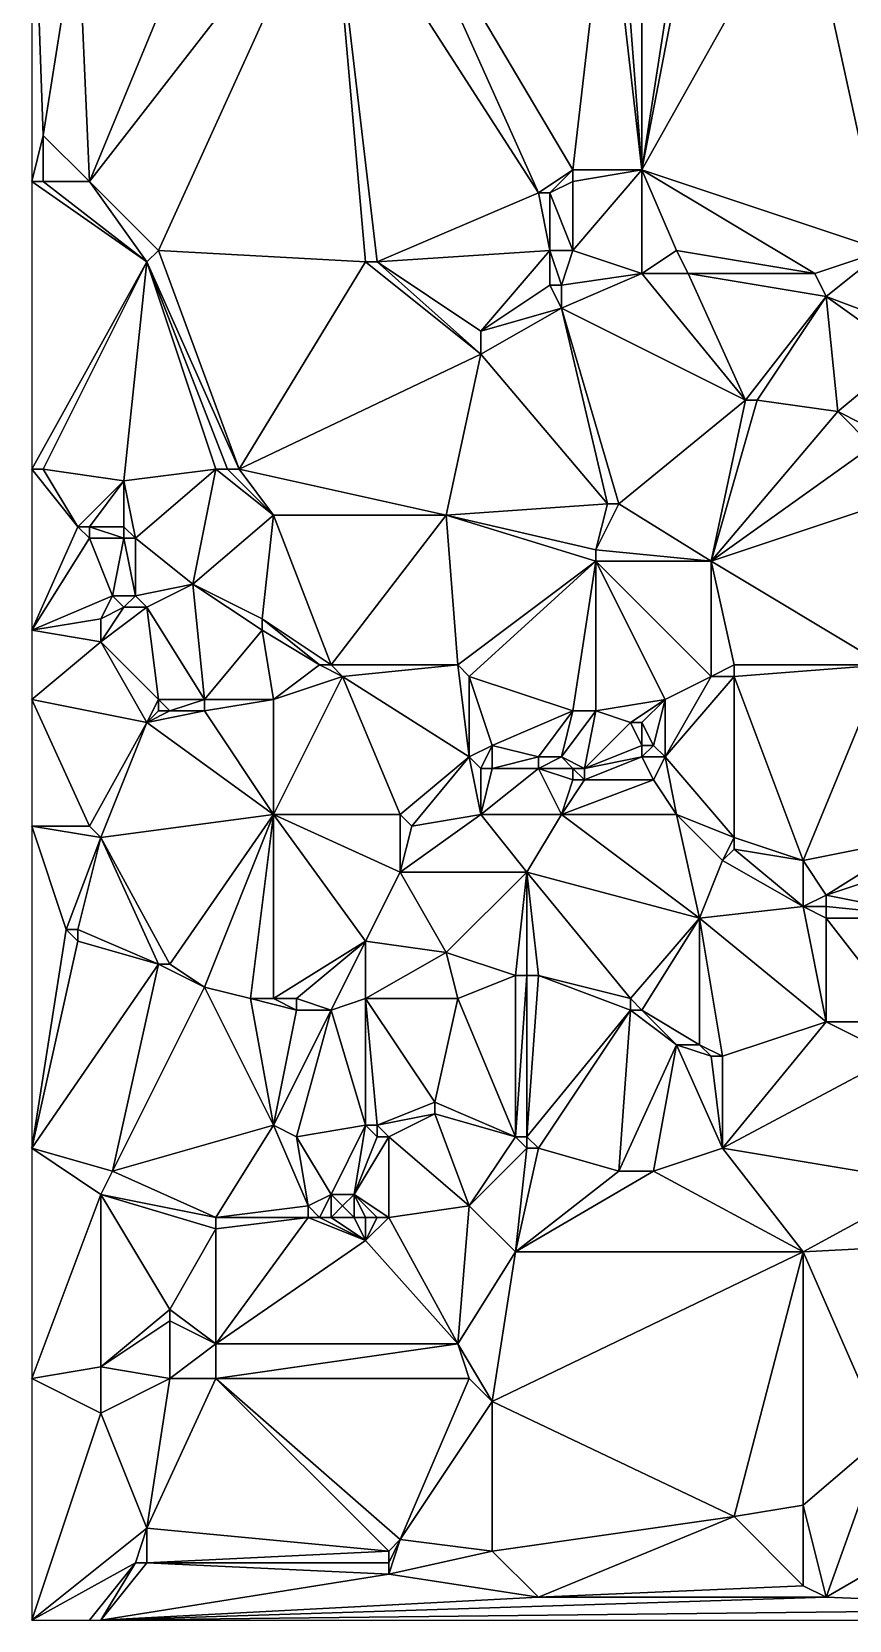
# Model space of a CAD drawing. Extents: x 2679276 to 2679656, y 1246784 to 1247152.
# Drawn here: x 2679276.2 to 2679311.8, y 1246784.2 to 1246853.2 of the extents above; entities that cross this region are included whole.
import ezdxf

# ---------------------------------------------------------------- set-up
doc = ezdxf.new("R2010")
doc.units = 0

msp = doc.modelspace()

# ---------------------------------------------------------------- linework, layer by layer
for points in [[(2679309.75, 1246859.75, 483.401), (2679313.25, 1246843.75, 483.006), (2679319.75, 1246864.75, 482.343)], [(2679276.75, 1246848.75, 485.242), (2679278.25, 1246858.25, 485.14), (2679276.25, 1246862.75, 485.416)], [(2679276.25, 1246862.75, 485.416), (2679276.25, 1246846.75, 485.284), (2679276.75, 1246848.75, 485.242)], [(2679284.75, 1246861.25, 484.668), (2679278.25, 1246858.25, 485.14), (2679278.75, 1246846.75, 485.095)], [(2679289.25, 1246860.25, 484.496), (2679284.75, 1246861.25, 484.668), (2679278.75, 1246846.75, 485.095)], [(2679289.25, 1246860.25, 484.496), (2679298.25, 1246846.25, 483.838), (2679291.75, 1246860.75, 484.333)], [(2679301.25, 1246860.25, 483.846), (2679291.75, 1246860.75, 484.333), (2679299.75, 1246847.25, 483.732)], [(2679299.75, 1246847.25, 483.732), (2679291.75, 1246860.75, 484.333), (2679298.25, 1246846.25, 483.838)], [(2679278.75, 1246846.75, 485.095), (2679281.75, 1246843.75, 484.878), (2679289.25, 1246860.25, 484.496)], [(2679290.75, 1246843.25, 484.279), (2679289.25, 1246860.25, 484.496), (2679281.75, 1246843.75, 484.878)], [(2679291.25, 1246843.25, 484.274), (2679289.25, 1246860.25, 484.496), (2679290.75, 1246843.25, 484.279)], [(2679298.25, 1246846.25, 483.838), (2679289.25, 1246860.25, 484.496), (2679291.25, 1246843.25, 484.274)], [(2679299.75, 1246847.25, 483.732), (2679302.75, 1246847.25, 483.565), (2679301.25, 1246860.25, 483.846)], [(2679301.25, 1246860.25, 483.846), (2679302.75, 1246847.25, 483.565), (2679301.75, 1246860.25, 483.82)], [(2679302.75, 1246847.25, 483.565), (2679302.75, 1246860.25, 483.77), (2679301.75, 1246860.25, 483.82)], [(2679304.75, 1246860.25, 483.672), (2679302.75, 1246847.25, 483.565), (2679305.25, 1246860.25, 483.647)], [(2679304.75, 1246860.25, 483.672), (2679302.75, 1246860.25, 483.77), (2679302.75, 1246847.25, 483.565)], [(2679302.75, 1246847.25, 483.565), (2679309.75, 1246859.75, 483.401), (2679305.25, 1246860.25, 483.647)], [(2679313.25, 1246843.75, 483.006), (2679309.75, 1246859.75, 483.401), (2679302.75, 1246847.25, 483.565)], [(2679276.75, 1246848.75, 485.242), (2679278.75, 1246846.75, 485.095), (2679278.25, 1246858.25, 485.14)], [(2679276.75, 1246846.75, 485.248), (2679276.75, 1246848.75, 485.242), (2679276.25, 1246846.75, 485.284)], [(2679276.75, 1246848.75, 485.242), (2679276.75, 1246846.75, 485.248), (2679278.75, 1246846.75, 485.095)], [(2679298.25, 1246846.25, 483.838), (2679298.75, 1246846.25, 483.827), (2679299.75, 1246847.25, 483.732)], [(2679299.75, 1246846.75, 483.777), (2679299.75, 1246847.25, 483.732), (2679298.75, 1246846.25, 483.827)], [(2679299.75, 1246847.25, 483.732), (2679299.75, 1246846.75, 483.777), (2679302.75, 1246847.25, 483.565)], [(2679302.75, 1246842.75, 485.584), (2679302.75, 1246847.25, 483.565), (2679299.75, 1246843.75, 484.962)], [(2679299.75, 1246846.75, 483.777), (2679299.75, 1246843.75, 484.962), (2679302.75, 1246847.25, 483.565)], [(2679304.25, 1246843.75, 484.704), (2679310.25, 1246842.75, 483.652), (2679302.75, 1246847.25, 483.565)], [(2679313.25, 1246843.75, 483.006), (2679302.75, 1246847.25, 483.565), (2679310.25, 1246842.75, 483.652)], [(2679302.75, 1246847.25, 483.565), (2679302.75, 1246842.75, 485.584), (2679304.25, 1246843.75, 484.704)], [(2679276.25, 1246834.25, 486.971), (2679281.25, 1246843.25, 484.943), (2679276.25, 1246846.75, 485.284)], [(2679276.75, 1246846.75, 485.248), (2679276.25, 1246846.75, 485.284), (2679281.25, 1246843.25, 484.943)], [(2679278.75, 1246846.75, 485.095), (2679276.75, 1246846.75, 485.248), (2679281.25, 1246843.25, 484.943)], [(2679278.75, 1246846.75, 485.095), (2679281.25, 1246843.25, 484.943), (2679281.75, 1246843.75, 484.878)], [(2679299.75, 1246846.75, 483.777), (2679298.75, 1246846.25, 483.827), (2679299.75, 1246843.75, 484.962)], [(2679298.75, 1246843.75, 484.692), (2679298.25, 1246846.25, 483.838), (2679291.25, 1246843.25, 484.274)], [(2679298.25, 1246846.25, 483.838), (2679298.75, 1246843.75, 484.692), (2679298.75, 1246846.25, 483.827)], [(2679298.75, 1246843.75, 484.692), (2679299.75, 1246843.75, 484.962), (2679298.75, 1246846.25, 483.827)], [(2679276.75, 1246834.25, 486.782), (2679281.25, 1246843.25, 484.943), (2679276.25, 1246834.25, 486.971)], [(2679280.25, 1246833.75, 485.898), (2679281.25, 1246843.25, 484.943), (2679276.75, 1246834.25, 486.782)], [(2679284.25, 1246834.25, 485.446), (2679281.25, 1246843.25, 484.943), (2679280.25, 1246833.75, 485.898)], [(2679281.25, 1246843.25, 484.943), (2679285.25, 1246834.25, 485.399), (2679281.75, 1246843.75, 484.878)], [(2679285.25, 1246834.25, 485.399), (2679281.25, 1246843.25, 484.943), (2679284.75, 1246834.25, 485.417)], [(2679284.75, 1246834.25, 485.417), (2679281.25, 1246843.25, 484.943), (2679284.25, 1246834.25, 485.446)], [(2679290.75, 1246843.25, 484.279), (2679281.75, 1246843.75, 484.878), (2679285.25, 1246834.25, 485.399)], [(2679285.25, 1246834.25, 485.399), (2679295.75, 1246839.25, 485.012), (2679290.75, 1246843.25, 484.279)], [(2679290.75, 1246843.25, 484.279), (2679295.75, 1246839.25, 485.012), (2679291.25, 1246843.25, 484.274)], [(2679291.25, 1246843.25, 484.274), (2679295.75, 1246840.25, 484.827), (2679298.75, 1246843.75, 484.692)], [(2679295.75, 1246840.25, 484.827), (2679291.25, 1246843.25, 484.274), (2679295.75, 1246839.25, 485.012)], [(2679298.75, 1246843.75, 484.692), (2679295.75, 1246840.25, 484.827), (2679298.75, 1246842.25, 485.186)], [(2679299.25, 1246842.25, 485.35), (2679298.75, 1246843.75, 484.692), (2679298.75, 1246842.25, 485.186)], [(2679299.75, 1246843.75, 484.962), (2679298.75, 1246843.75, 484.692), (2679299.25, 1246842.25, 485.35)], [(2679299.75, 1246843.75, 484.962), (2679299.25, 1246842.25, 485.35), (2679302.75, 1246842.75, 485.584)], [(2679304.25, 1246843.75, 484.704), (2679302.75, 1246842.75, 485.584), (2679304.75, 1246842.75, 485.233)], [(2679310.25, 1246842.75, 483.652), (2679304.25, 1246843.75, 484.704), (2679304.75, 1246842.75, 485.233)], [(2679310.75, 1246841.75, 484.043), (2679313.25, 1246843.75, 483.006), (2679310.25, 1246842.75, 483.652)], [(2679313.25, 1246843.75, 483.006), (2679310.75, 1246841.75, 484.043), (2679314.75, 1246840.25, 484.426)], [(2679299.25, 1246842.25, 485.35), (2679299.25, 1246841.25, 485.442), (2679302.75, 1246842.75, 485.584)], [(2679302.75, 1246842.75, 485.584), (2679299.25, 1246841.25, 485.442), (2679307.25, 1246837.25, 486.737)], [(2679307.25, 1246837.25, 486.737), (2679304.75, 1246842.75, 485.233), (2679302.75, 1246842.75, 485.584)], [(2679310.25, 1246842.75, 483.652), (2679304.75, 1246842.75, 485.233), (2679310.75, 1246841.75, 484.043)], [(2679307.25, 1246837.25, 486.737), (2679310.75, 1246841.75, 484.043), (2679304.75, 1246842.75, 485.233)], [(2679295.75, 1246840.25, 484.827), (2679299.25, 1246841.25, 485.442), (2679298.75, 1246842.25, 485.186)], [(2679299.25, 1246842.25, 485.35), (2679298.75, 1246842.25, 485.186), (2679299.25, 1246841.25, 485.442)], [(2679307.75, 1246837.25, 486.734), (2679310.75, 1246841.75, 484.043), (2679307.25, 1246837.25, 486.737)], [(2679310.75, 1246841.75, 484.043), (2679307.75, 1246837.25, 486.734), (2679311.25, 1246836.75, 486.645)], [(2679310.75, 1246841.75, 484.043), (2679311.25, 1246836.75, 486.645), (2679314.25, 1246839.25, 485.025)], [(2679310.75, 1246841.75, 484.043), (2679314.25, 1246839.25, 485.025), (2679314.75, 1246840.25, 484.426)], [(2679301.25, 1246832.75, 486.752), (2679299.25, 1246841.25, 485.442), (2679295.75, 1246839.25, 485.012)], [(2679295.75, 1246840.25, 484.827), (2679295.75, 1246839.25, 485.012), (2679299.25, 1246841.25, 485.442)], [(2679301.75, 1246832.75, 486.815), (2679307.25, 1246837.25, 486.737), (2679299.25, 1246841.25, 485.442)], [(2679301.25, 1246832.75, 486.752), (2679301.75, 1246832.75, 486.815), (2679299.25, 1246841.25, 485.442)], [(2679294.25, 1246832.25, 486.093), (2679295.75, 1246839.25, 485.012), (2679285.25, 1246834.25, 485.399)], [(2679294.25, 1246832.25, 486.093), (2679301.25, 1246832.75, 486.752), (2679295.75, 1246839.25, 485.012)], [(2679314.25, 1246839.25, 485.025), (2679311.25, 1246836.75, 486.645), (2679312.25, 1246836.25, 486.784)], [(2679307.25, 1246837.25, 486.737), (2679301.75, 1246832.75, 486.815), (2679305.75, 1246830.25, 488.279)], [(2679307.25, 1246837.25, 486.737), (2679305.75, 1246830.25, 488.279), (2679307.75, 1246837.25, 486.734)], [(2679307.75, 1246837.25, 486.734), (2679305.75, 1246830.25, 488.279), (2679311.25, 1246836.75, 486.645)], [(2679312.75, 1246835.25, 487.262), (2679311.25, 1246836.75, 486.645), (2679305.75, 1246830.25, 488.279)], [(2679311.25, 1246836.75, 486.645), (2679312.75, 1246835.25, 487.262), (2679312.25, 1246836.25, 486.784)], [(2679312.75, 1246835.25, 487.262), (2679305.75, 1246830.25, 488.279), (2679314.75, 1246833.25, 488.446)], [(2679276.25, 1246834.25, 486.971), (2679276.25, 1246827.25, 489.856), (2679278.25, 1246831.75, 486.663)], [(2679276.25, 1246834.25, 486.971), (2679278.25, 1246831.75, 486.663), (2679276.75, 1246834.25, 486.782)], [(2679280.25, 1246833.75, 485.898), (2679276.75, 1246834.25, 486.782), (2679278.25, 1246831.75, 486.663)], [(2679284.25, 1246834.25, 485.446), (2679280.25, 1246833.75, 485.898), (2679280.75, 1246831.25, 486.582)], [(2679283.25, 1246829.25, 487.511), (2679284.25, 1246834.25, 485.446), (2679280.75, 1246831.25, 486.582)], [(2679286.75, 1246832.25, 485.9), (2679284.25, 1246834.25, 485.446), (2679283.25, 1246829.25, 487.511)], [(2679284.75, 1246834.25, 485.417), (2679284.25, 1246834.25, 485.446), (2679286.75, 1246832.25, 485.9)], [(2679285.25, 1246834.25, 485.399), (2679284.75, 1246834.25, 485.417), (2679286.75, 1246832.25, 485.9)], [(2679286.75, 1246832.25, 485.9), (2679294.25, 1246832.25, 486.093), (2679285.25, 1246834.25, 485.399)], [(2679278.75, 1246831.75, 486.528), (2679280.25, 1246833.75, 485.898), (2679278.25, 1246831.75, 486.663)], [(2679280.25, 1246833.75, 485.898), (2679278.75, 1246831.75, 486.528), (2679280.25, 1246831.75, 486.345)], [(2679280.75, 1246831.25, 486.582), (2679280.25, 1246833.75, 485.898), (2679280.25, 1246831.75, 486.345)], [(2679314.75, 1246833.25, 488.446), (2679305.75, 1246830.25, 488.279), (2679313.25, 1246825.75, 489.785)], [(2679286.25, 1246827.75, 488.221), (2679286.75, 1246832.25, 485.9), (2679283.25, 1246829.25, 487.511)], [(2679286.75, 1246832.25, 485.9), (2679286.25, 1246827.75, 488.221), (2679289.25, 1246825.75, 489.089)], [(2679286.75, 1246832.25, 485.9), (2679289.25, 1246825.75, 489.089), (2679294.25, 1246832.25, 486.093)], [(2679294.25, 1246832.25, 486.093), (2679289.25, 1246825.75, 489.089), (2679294.75, 1246825.75, 488.726)], [(2679300.75, 1246830.75, 487.109), (2679301.25, 1246832.75, 486.752), (2679294.25, 1246832.25, 486.093)], [(2679300.75, 1246830.75, 487.109), (2679294.25, 1246832.25, 486.093), (2679300.75, 1246830.25, 487.246)], [(2679294.25, 1246832.25, 486.093), (2679294.75, 1246825.75, 488.726), (2679300.75, 1246830.25, 487.246)], [(2679301.75, 1246832.75, 486.815), (2679301.25, 1246832.75, 486.752), (2679300.75, 1246830.75, 487.109)], [(2679301.75, 1246832.75, 486.815), (2679300.75, 1246830.75, 487.109), (2679305.75, 1246830.25, 488.279)], [(2679278.25, 1246831.75, 486.663), (2679276.25, 1246827.25, 489.856), (2679278.75, 1246831.25, 486.762)], [(2679278.75, 1246831.75, 486.528), (2679278.25, 1246831.75, 486.663), (2679278.75, 1246831.25, 486.762)], [(2679278.75, 1246831.75, 486.528), (2679280.25, 1246831.25, 486.594), (2679280.25, 1246831.75, 486.345)], [(2679278.75, 1246831.25, 486.762), (2679280.25, 1246831.25, 486.594), (2679278.75, 1246831.75, 486.528)], [(2679280.25, 1246831.25, 486.594), (2679280.75, 1246831.25, 486.582), (2679280.25, 1246831.75, 486.345)], [(2679279.75, 1246828.75, 488.721), (2679278.75, 1246831.25, 486.762), (2679276.25, 1246827.25, 489.856)], [(2679278.75, 1246831.25, 486.762), (2679279.75, 1246828.75, 488.721), (2679280.25, 1246831.25, 486.594)], [(2679280.75, 1246828.75, 488.439), (2679280.25, 1246831.25, 486.594), (2679279.75, 1246828.75, 488.721)], [(2679280.25, 1246831.25, 486.594), (2679280.75, 1246828.75, 488.439), (2679280.75, 1246831.25, 486.582)], [(2679283.25, 1246829.25, 487.511), (2679280.75, 1246831.25, 486.582), (2679280.75, 1246828.75, 488.439)], [(2679300.75, 1246830.25, 487.246), (2679305.75, 1246830.25, 488.279), (2679300.75, 1246830.75, 487.109)], [(2679294.75, 1246825.75, 488.726), (2679295.25, 1246825.25, 488.88), (2679300.75, 1246830.25, 487.246)], [(2679299.75, 1246823.75, 489.171), (2679300.75, 1246830.25, 487.246), (2679295.25, 1246825.25, 488.88)], [(2679299.75, 1246823.75, 489.171), (2679300.75, 1246823.75, 489.244), (2679300.75, 1246830.25, 487.246)], [(2679303.75, 1246824.25, 489.497), (2679300.75, 1246830.25, 487.246), (2679300.75, 1246823.75, 489.244)], [(2679300.75, 1246830.25, 487.246), (2679303.75, 1246824.25, 489.497), (2679305.75, 1246825.25, 489.63)], [(2679300.75, 1246830.25, 487.246), (2679305.75, 1246825.25, 489.63), (2679305.75, 1246830.25, 488.279)], [(2679306.75, 1246825.75, 489.667), (2679305.75, 1246830.25, 488.279), (2679305.75, 1246825.25, 489.63)], [(2679306.75, 1246825.75, 489.667), (2679313.25, 1246825.75, 489.785), (2679305.75, 1246830.25, 488.279)], [(2679276.25, 1246827.25, 489.856), (2679279.25, 1246827.75, 489.303), (2679279.75, 1246828.75, 488.721)], [(2679280.25, 1246828.25, 488.831), (2679279.75, 1246828.75, 488.721), (2679279.25, 1246827.75, 489.303)], [(2679280.25, 1246828.25, 488.831), (2679280.75, 1246828.75, 488.439), (2679279.75, 1246828.75, 488.721)], [(2679280.75, 1246828.75, 488.439), (2679280.25, 1246828.25, 488.831), (2679281.25, 1246828.25, 488.496)], [(2679283.25, 1246829.25, 487.511), (2679280.75, 1246828.75, 488.439), (2679281.25, 1246828.25, 488.496)], [(2679283.25, 1246829.25, 487.511), (2679281.25, 1246828.25, 488.496), (2679283.75, 1246824.25, 489.335)], [(2679286.25, 1246827.75, 488.221), (2679283.25, 1246829.25, 487.511), (2679286.25, 1246827.25, 488.458)], [(2679286.25, 1246827.25, 488.458), (2679283.25, 1246829.25, 487.511), (2679283.75, 1246824.25, 489.335)], [(2679281.75, 1246824.25, 489.417), (2679281.25, 1246828.25, 488.496), (2679279.25, 1246826.75, 489.48)], [(2679280.25, 1246828.25, 488.831), (2679279.25, 1246826.75, 489.48), (2679281.25, 1246828.25, 488.496)], [(2679279.25, 1246827.75, 489.303), (2679279.25, 1246826.75, 489.48), (2679280.25, 1246828.25, 488.831)], [(2679281.75, 1246824.25, 489.417), (2679283.75, 1246824.25, 489.335), (2679281.25, 1246828.25, 488.496)], [(2679279.25, 1246827.75, 489.303), (2679276.25, 1246827.25, 489.856), (2679279.25, 1246826.75, 489.48)], [(2679276.25, 1246824.25, 489.921), (2679279.25, 1246826.75, 489.48), (2679276.25, 1246827.25, 489.856)], [(2679283.75, 1246824.25, 489.335), (2679286.75, 1246824.25, 489.345), (2679286.25, 1246827.25, 488.458)], [(2679289.25, 1246825.75, 489.089), (2679286.25, 1246827.75, 488.221), (2679288.75, 1246825.75, 489.113)], [(2679286.25, 1246827.25, 488.458), (2679288.75, 1246825.75, 489.113), (2679286.25, 1246827.75, 488.221)], [(2679286.75, 1246824.25, 489.345), (2679288.75, 1246825.75, 489.113), (2679286.25, 1246827.25, 488.458)], [(2679276.25, 1246824.25, 489.921), (2679281.25, 1246823.25, 489.615), (2679279.25, 1246826.75, 489.48)], [(2679281.25, 1246823.25, 489.615), (2679281.75, 1246824.25, 489.417), (2679279.25, 1246826.75, 489.48)], [(2679288.75, 1246825.75, 489.113), (2679286.75, 1246824.25, 489.345), (2679289.75, 1246825.25, 489.208)], [(2679286.75, 1246819.25, 489.71), (2679289.75, 1246825.25, 489.208), (2679286.75, 1246824.25, 489.345)], [(2679292.25, 1246819.25, 489.528), (2679289.75, 1246825.25, 489.208), (2679286.75, 1246819.25, 489.71)], [(2679288.75, 1246825.75, 489.113), (2679289.75, 1246825.25, 489.208), (2679289.25, 1246825.75, 489.089)], [(2679289.75, 1246825.25, 489.208), (2679294.75, 1246825.75, 488.726), (2679289.25, 1246825.75, 489.089)], [(2679289.75, 1246825.25, 489.208), (2679295.25, 1246821.75, 489.476), (2679294.75, 1246825.75, 488.726)], [(2679289.75, 1246825.25, 489.208), (2679292.25, 1246819.25, 489.528), (2679295.25, 1246821.75, 489.476)], [(2679294.75, 1246825.75, 488.726), (2679295.25, 1246821.75, 489.476), (2679295.25, 1246825.25, 488.88)], [(2679296.25, 1246822.25, 489.438), (2679295.25, 1246825.25, 488.88), (2679295.25, 1246821.75, 489.476)], [(2679296.25, 1246822.25, 489.438), (2679299.75, 1246823.75, 489.171), (2679295.25, 1246825.25, 488.88)], [(2679306.75, 1246818.25, 489.848), (2679306.75, 1246825.25, 489.752), (2679303.75, 1246821.75, 489.757)], [(2679305.75, 1246825.25, 489.63), (2679303.75, 1246824.25, 489.497), (2679303.75, 1246821.75, 489.757)], [(2679306.75, 1246825.25, 489.752), (2679305.75, 1246825.25, 489.63), (2679303.75, 1246821.75, 489.757)], [(2679306.75, 1246825.25, 489.752), (2679306.75, 1246825.75, 489.667), (2679305.75, 1246825.25, 489.63)], [(2679306.75, 1246825.75, 489.667), (2679306.75, 1246825.25, 489.752), (2679313.25, 1246825.75, 489.785)], [(2679306.75, 1246825.25, 489.752), (2679309.75, 1246817.25, 489.842), (2679313.25, 1246825.75, 489.785)], [(2679306.75, 1246818.25, 489.848), (2679309.75, 1246817.25, 489.842), (2679306.75, 1246825.25, 489.752)], [(2679314.75, 1246818.25, 490.007), (2679313.25, 1246825.75, 489.785), (2679309.75, 1246817.25, 489.842)], [(2679276.25, 1246824.25, 489.921), (2679276.25, 1246818.75, 490.099), (2679278.75, 1246818.75, 489.874)], [(2679276.25, 1246824.25, 489.921), (2679278.75, 1246818.75, 489.874), (2679281.25, 1246823.25, 489.615)], [(2679281.75, 1246823.75, 489.521), (2679281.75, 1246824.25, 489.417), (2679281.25, 1246823.25, 489.615)], [(2679281.75, 1246824.25, 489.417), (2679282.25, 1246823.75, 489.503), (2679283.75, 1246824.25, 489.335)], [(2679281.75, 1246824.25, 489.417), (2679281.75, 1246823.75, 489.521), (2679282.25, 1246823.75, 489.503)], [(2679283.75, 1246823.75, 489.457), (2679283.75, 1246824.25, 489.335), (2679282.25, 1246823.75, 489.503)], [(2679283.75, 1246823.75, 489.457), (2679286.75, 1246824.25, 489.345), (2679283.75, 1246824.25, 489.335)], [(2679283.75, 1246823.75, 489.457), (2679286.75, 1246819.25, 489.71), (2679286.75, 1246824.25, 489.345)], [(2679302.25, 1246823.25, 489.518), (2679303.75, 1246824.25, 489.497), (2679300.75, 1246823.75, 489.244)], [(2679302.75, 1246823.25, 489.549), (2679303.75, 1246824.25, 489.497), (2679302.25, 1246823.25, 489.518)], [(2679303.75, 1246824.25, 489.497), (2679302.75, 1246823.25, 489.549), (2679303.25, 1246822.25, 489.724)], [(2679303.25, 1246822.25, 489.724), (2679303.75, 1246821.75, 489.757), (2679303.75, 1246824.25, 489.497)], [(2679278.75, 1246818.75, 489.874), (2679279.25, 1246818.25, 489.899), (2679281.25, 1246823.25, 489.615)], [(2679286.75, 1246819.25, 489.71), (2679281.25, 1246823.25, 489.615), (2679279.25, 1246818.25, 489.899)], [(2679281.25, 1246823.25, 489.615), (2679286.75, 1246819.25, 489.71), (2679283.75, 1246823.75, 489.457)], [(2679282.25, 1246823.75, 489.503), (2679281.25, 1246823.25, 489.615), (2679283.75, 1246823.75, 489.457)], [(2679281.75, 1246823.75, 489.521), (2679281.25, 1246823.25, 489.615), (2679282.25, 1246823.75, 489.503)], [(2679298.25, 1246821.75, 490.12), (2679299.75, 1246823.75, 489.171), (2679296.25, 1246822.25, 489.438)], [(2679299.75, 1246823.75, 489.171), (2679298.25, 1246821.75, 490.12), (2679299.25, 1246821.75, 490.388)], [(2679299.75, 1246823.75, 489.171), (2679299.25, 1246821.75, 490.388), (2679300.75, 1246823.75, 489.244)], [(2679300.75, 1246823.75, 489.244), (2679299.25, 1246821.75, 490.388), (2679300.25, 1246821.25, 490.744)], [(2679302.25, 1246823.25, 489.518), (2679300.75, 1246823.75, 489.244), (2679300.25, 1246821.25, 490.744)], [(2679302.25, 1246823.25, 489.518), (2679300.25, 1246821.25, 490.744), (2679302.75, 1246822.25, 489.758)], [(2679302.75, 1246822.25, 489.758), (2679302.75, 1246823.25, 489.549), (2679302.25, 1246823.25, 489.518)], [(2679302.75, 1246822.25, 489.758), (2679303.25, 1246822.25, 489.724), (2679302.75, 1246823.25, 489.549)], [(2679292.25, 1246819.25, 489.528), (2679292.75, 1246818.75, 489.587), (2679295.25, 1246821.75, 489.476)], [(2679292.75, 1246818.75, 489.587), (2679295.75, 1246819.25, 490.349), (2679295.25, 1246821.75, 489.476)], [(2679295.25, 1246821.75, 489.476), (2679295.75, 1246821.25, 489.602), (2679296.25, 1246822.25, 489.438)], [(2679295.75, 1246821.25, 489.602), (2679295.25, 1246821.75, 489.476), (2679295.75, 1246819.25, 490.349)], [(2679296.25, 1246821.25, 489.681), (2679296.25, 1246822.25, 489.438), (2679295.75, 1246821.25, 489.602)], [(2679298.25, 1246821.75, 490.12), (2679296.25, 1246822.25, 489.438), (2679296.25, 1246821.25, 489.681)], [(2679298.25, 1246821.25, 490.435), (2679298.25, 1246821.75, 490.12), (2679296.25, 1246821.25, 489.681)], [(2679299.75, 1246821.25, 490.784), (2679299.25, 1246821.75, 490.388), (2679298.25, 1246821.25, 490.435)], [(2679298.25, 1246821.75, 490.12), (2679298.25, 1246821.25, 490.435), (2679299.25, 1246821.75, 490.388)], [(2679299.75, 1246821.25, 490.784), (2679300.25, 1246821.25, 490.744), (2679299.25, 1246821.75, 490.388)], [(2679302.75, 1246822.25, 489.758), (2679300.25, 1246821.25, 490.744), (2679302.75, 1246821.75, 489.871)], [(2679300.25, 1246820.75, 491.027), (2679302.75, 1246821.75, 489.871), (2679300.25, 1246821.25, 490.744)], [(2679303.25, 1246820.75, 489.978), (2679302.75, 1246821.75, 489.871), (2679300.25, 1246820.75, 491.027)], [(2679303.25, 1246822.25, 489.724), (2679302.75, 1246821.75, 489.871), (2679303.75, 1246821.75, 489.757)], [(2679302.75, 1246822.25, 489.758), (2679302.75, 1246821.75, 489.871), (2679303.25, 1246822.25, 489.724)], [(2679303.25, 1246820.75, 489.978), (2679303.75, 1246821.75, 489.757), (2679302.75, 1246821.75, 489.871)], [(2679304.25, 1246819.25, 490.063), (2679303.75, 1246821.75, 489.757), (2679303.25, 1246820.75, 489.978)], [(2679306.75, 1246818.25, 489.848), (2679303.75, 1246821.75, 489.757), (2679304.25, 1246819.25, 490.063)], [(2679295.75, 1246821.25, 489.602), (2679295.75, 1246819.25, 490.349), (2679296.25, 1246821.25, 489.681)], [(2679299.25, 1246819.25, 491.61), (2679298.25, 1246821.25, 490.435), (2679295.75, 1246819.25, 490.349)], [(2679296.25, 1246821.25, 489.681), (2679295.75, 1246819.25, 490.349), (2679298.25, 1246821.25, 490.435)], [(2679299.25, 1246819.25, 491.61), (2679299.75, 1246820.75, 491.082), (2679298.25, 1246821.25, 490.435)], [(2679299.75, 1246821.25, 490.784), (2679298.25, 1246821.25, 490.435), (2679299.75, 1246820.75, 491.082)], [(2679299.75, 1246821.25, 490.784), (2679300.25, 1246820.75, 491.027), (2679300.25, 1246821.25, 490.744)], [(2679299.75, 1246820.75, 491.082), (2679300.25, 1246820.75, 491.027), (2679299.75, 1246821.25, 490.784)], [(2679299.75, 1246820.75, 491.082), (2679299.25, 1246819.25, 491.61), (2679300.25, 1246820.75, 491.027)], [(2679299.25, 1246819.25, 491.61), (2679303.25, 1246820.75, 489.978), (2679300.25, 1246820.75, 491.027)], [(2679299.25, 1246819.25, 491.61), (2679304.25, 1246819.25, 490.063), (2679303.25, 1246820.75, 489.978)], [(2679282.25, 1246812.75, 490.969), (2679286.75, 1246819.25, 489.71), (2679279.25, 1246818.25, 489.899)], [(2679282.25, 1246812.75, 490.969), (2679283.75, 1246811.75, 491.037), (2679286.75, 1246819.25, 489.71)], [(2679283.75, 1246811.75, 491.037), (2679285.75, 1246811.25, 491.078), (2679286.75, 1246819.25, 489.71)], [(2679286.75, 1246811.25, 491.087), (2679286.75, 1246819.25, 489.71), (2679285.75, 1246811.25, 491.078)], [(2679290.75, 1246813.75, 490.135), (2679286.75, 1246819.25, 489.71), (2679286.75, 1246811.25, 491.087)], [(2679286.75, 1246819.25, 489.71), (2679290.75, 1246813.75, 490.135), (2679292.25, 1246816.75, 489.745)], [(2679292.25, 1246816.75, 489.745), (2679292.25, 1246819.25, 489.528), (2679286.75, 1246819.25, 489.71)], [(2679297.75, 1246816.75, 491.804), (2679295.75, 1246819.25, 490.349), (2679292.25, 1246816.75, 489.745)], [(2679292.75, 1246818.75, 489.587), (2679292.25, 1246816.75, 489.745), (2679295.75, 1246819.25, 490.349)], [(2679292.25, 1246819.25, 489.528), (2679292.25, 1246816.75, 489.745), (2679292.75, 1246818.75, 489.587)], [(2679297.75, 1246816.75, 491.804), (2679299.25, 1246819.25, 491.61), (2679295.75, 1246819.25, 490.349)], [(2679297.75, 1246816.75, 491.804), (2679305.25, 1246814.75, 490.769), (2679299.25, 1246819.25, 491.61)], [(2679299.25, 1246819.25, 491.61), (2679305.25, 1246814.75, 490.769), (2679304.25, 1246819.25, 490.063)], [(2679306.75, 1246818.25, 489.848), (2679304.25, 1246819.25, 490.063), (2679306.25, 1246817.25, 490.088)], [(2679306.25, 1246817.25, 490.088), (2679304.25, 1246819.25, 490.063), (2679305.25, 1246814.75, 490.769)], [(2679276.25, 1246818.75, 490.099), (2679276.25, 1246804.75, 491.23), (2679277.75, 1246814.25, 490.887)], [(2679276.25, 1246818.75, 490.099), (2679277.75, 1246814.25, 490.887), (2679279.25, 1246818.25, 489.899)], [(2679278.75, 1246818.75, 489.874), (2679276.25, 1246818.75, 490.099), (2679279.25, 1246818.25, 489.899)], [(2679278.25, 1246814.25, 490.89), (2679279.25, 1246818.25, 489.899), (2679277.75, 1246814.25, 490.887)], [(2679279.25, 1246818.25, 489.899), (2679278.25, 1246814.25, 490.89), (2679281.75, 1246812.75, 490.977)], [(2679282.25, 1246812.75, 490.969), (2679279.25, 1246818.25, 489.899), (2679281.75, 1246812.75, 490.977)], [(2679306.75, 1246818.25, 489.848), (2679306.25, 1246817.25, 490.088), (2679306.75, 1246817.75, 489.94)], [(2679306.25, 1246817.25, 490.088), (2679309.75, 1246815.25, 490.262), (2679306.75, 1246817.75, 489.94)], [(2679309.75, 1246817.25, 489.842), (2679306.75, 1246818.25, 489.848), (2679306.75, 1246817.75, 489.94)], [(2679309.75, 1246817.25, 489.842), (2679306.75, 1246817.75, 489.94), (2679309.75, 1246815.25, 490.262)], [(2679314.75, 1246818.25, 490.007), (2679309.75, 1246817.25, 489.842), (2679310.75, 1246815.75, 490.131)], [(2679314.75, 1246818.25, 490.007), (2679310.75, 1246815.75, 490.131), (2679315.25, 1246817.25, 490.146)], [(2679305.25, 1246814.75, 490.769), (2679309.75, 1246815.25, 490.262), (2679306.25, 1246817.25, 490.088)], [(2679309.75, 1246817.25, 489.842), (2679309.75, 1246815.25, 490.262), (2679310.75, 1246815.75, 490.131)], [(2679315.25, 1246817.25, 490.146), (2679310.75, 1246815.75, 490.131), (2679315.75, 1246814.75, 491.259)], [(2679294.25, 1246813.25, 490.691), (2679292.25, 1246816.75, 489.745), (2679290.75, 1246813.75, 490.135)], [(2679297.75, 1246816.75, 491.804), (2679292.25, 1246816.75, 489.745), (2679294.25, 1246813.25, 490.691)], [(2679294.25, 1246813.25, 490.691), (2679297.25, 1246812.25, 491.655), (2679297.75, 1246816.75, 491.804)], [(2679297.75, 1246812.25, 491.727), (2679297.75, 1246816.75, 491.804), (2679297.25, 1246812.25, 491.655)], [(2679302.25, 1246811.25, 491.779), (2679297.75, 1246816.75, 491.804), (2679298.25, 1246812.25, 491.778)], [(2679305.25, 1246814.75, 490.769), (2679297.75, 1246816.75, 491.804), (2679302.25, 1246811.25, 491.779)], [(2679297.75, 1246816.75, 491.804), (2679297.75, 1246812.25, 491.727), (2679298.25, 1246812.25, 491.778)], [(2679310.75, 1246815.75, 490.131), (2679309.75, 1246815.25, 490.262), (2679310.75, 1246815.25, 490.265)], [(2679315.75, 1246814.75, 491.259), (2679310.75, 1246815.75, 490.131), (2679310.75, 1246815.25, 490.265)], [(2679309.75, 1246815.25, 490.262), (2679305.25, 1246814.75, 490.769), (2679310.75, 1246810.25, 491.71)], [(2679309.75, 1246815.25, 490.262), (2679310.75, 1246814.75, 490.406), (2679310.75, 1246815.25, 490.265)], [(2679310.75, 1246814.75, 490.406), (2679309.75, 1246815.25, 490.262), (2679310.75, 1246810.25, 491.71)], [(2679310.75, 1246814.75, 490.406), (2679315.75, 1246814.75, 491.259), (2679310.75, 1246815.25, 490.265)], [(2679276.25, 1246804.75, 491.23), (2679278.25, 1246813.75, 490.925), (2679277.75, 1246814.25, 490.887)], [(2679278.25, 1246813.75, 490.925), (2679278.25, 1246814.25, 490.89), (2679277.75, 1246814.25, 490.887)], [(2679281.75, 1246812.75, 490.977), (2679278.25, 1246814.25, 490.89), (2679278.25, 1246813.75, 490.925)], [(2679302.25, 1246811.25, 491.779), (2679302.75, 1246810.75, 491.795), (2679305.25, 1246814.75, 490.769)], [(2679305.25, 1246814.75, 490.769), (2679302.75, 1246810.75, 491.795), (2679305.25, 1246809.25, 491.99)], [(2679306.25, 1246808.75, 492.054), (2679310.75, 1246810.25, 491.71), (2679305.25, 1246814.75, 490.769)], [(2679305.25, 1246814.75, 490.769), (2679305.25, 1246809.25, 491.99), (2679306.25, 1246808.75, 492.054)], [(2679314.25, 1246810.25, 491.829), (2679315.75, 1246814.75, 491.259), (2679310.75, 1246814.75, 490.406)], [(2679310.75, 1246814.75, 490.406), (2679310.75, 1246810.25, 491.71), (2679314.25, 1246810.25, 491.829)], [(2679276.25, 1246804.75, 491.23), (2679281.75, 1246812.75, 490.977), (2679278.25, 1246813.75, 490.925)], [(2679290.75, 1246813.75, 490.135), (2679286.75, 1246811.25, 491.087), (2679287.75, 1246811.25, 491.09)], [(2679290.75, 1246813.75, 490.135), (2679287.75, 1246811.25, 491.09), (2679289.25, 1246810.75, 491.143)], [(2679289.25, 1246810.75, 491.143), (2679290.75, 1246811.25, 490.987), (2679290.75, 1246813.75, 490.135)], [(2679294.25, 1246813.25, 490.691), (2679290.75, 1246813.75, 490.135), (2679290.75, 1246811.25, 490.987)], [(2679276.25, 1246804.75, 491.23), (2679279.75, 1246803.75, 491.376), (2679281.75, 1246812.75, 490.977)], [(2679279.75, 1246803.75, 491.376), (2679283.75, 1246811.75, 491.037), (2679281.75, 1246812.75, 490.977)], [(2679282.25, 1246812.75, 490.969), (2679281.75, 1246812.75, 490.977), (2679283.75, 1246811.75, 491.037)], [(2679294.25, 1246813.25, 490.691), (2679290.75, 1246811.25, 490.987), (2679294.75, 1246811.25, 491.239)], [(2679297.25, 1246812.25, 491.655), (2679294.25, 1246813.25, 490.691), (2679294.75, 1246811.25, 491.239)], [(2679297.25, 1246812.25, 491.655), (2679294.75, 1246811.25, 491.239), (2679297.25, 1246805.25, 491.705)], [(2679297.75, 1246805.25, 491.71), (2679297.75, 1246812.25, 491.727), (2679297.25, 1246805.25, 491.705)], [(2679297.75, 1246812.25, 491.727), (2679297.25, 1246812.25, 491.655), (2679297.25, 1246805.25, 491.705)], [(2679297.75, 1246812.25, 491.727), (2679297.75, 1246805.25, 491.71), (2679298.25, 1246812.25, 491.778)], [(2679302.25, 1246810.75, 491.818), (2679298.25, 1246812.25, 491.778), (2679297.75, 1246805.25, 491.71)], [(2679302.25, 1246811.25, 491.779), (2679298.25, 1246812.25, 491.778), (2679302.25, 1246810.75, 491.818)], [(2679286.75, 1246805.75, 491.341), (2679283.75, 1246811.75, 491.037), (2679279.75, 1246803.75, 491.376)], [(2679283.75, 1246811.75, 491.037), (2679286.75, 1246805.75, 491.341), (2679285.75, 1246811.25, 491.078)], [(2679286.75, 1246811.25, 491.087), (2679285.75, 1246811.25, 491.078), (2679287.75, 1246810.75, 491.152)], [(2679286.75, 1246805.75, 491.341), (2679287.75, 1246810.75, 491.152), (2679285.75, 1246811.25, 491.078)], [(2679287.75, 1246811.25, 491.09), (2679286.75, 1246811.25, 491.087), (2679287.75, 1246810.75, 491.152)], [(2679287.75, 1246810.75, 491.152), (2679286.75, 1246805.75, 491.341), (2679289.25, 1246810.75, 491.143)], [(2679286.75, 1246805.75, 491.341), (2679287.75, 1246805.25, 491.421), (2679289.25, 1246810.75, 491.143)], [(2679287.75, 1246810.75, 491.152), (2679289.25, 1246810.75, 491.143), (2679287.75, 1246811.25, 491.09)], [(2679290.75, 1246805.75, 491.475), (2679289.25, 1246810.75, 491.143), (2679287.75, 1246805.25, 491.421)], [(2679289.25, 1246810.75, 491.143), (2679290.75, 1246805.75, 491.475), (2679290.75, 1246811.25, 490.987)], [(2679293.75, 1246806.75, 491.452), (2679294.75, 1246811.25, 491.239), (2679290.75, 1246811.25, 490.987)], [(2679293.75, 1246806.75, 491.452), (2679290.75, 1246811.25, 490.987), (2679291.25, 1246805.75, 491.489)], [(2679291.25, 1246805.75, 491.489), (2679290.75, 1246811.25, 490.987), (2679290.75, 1246805.75, 491.475)], [(2679293.75, 1246806.75, 491.452), (2679297.25, 1246805.25, 491.705), (2679294.75, 1246811.25, 491.239)], [(2679297.75, 1246805.25, 491.71), (2679298.25, 1246804.75, 491.808), (2679302.25, 1246810.75, 491.818)], [(2679301.75, 1246803.75, 491.998), (2679302.25, 1246810.75, 491.818), (2679298.25, 1246804.75, 491.808)], [(2679302.25, 1246810.75, 491.818), (2679301.75, 1246803.75, 491.998), (2679304.25, 1246809.25, 491.955)], [(2679302.25, 1246811.25, 491.779), (2679302.25, 1246810.75, 491.818), (2679302.75, 1246810.75, 491.795)], [(2679302.75, 1246810.75, 491.795), (2679302.25, 1246810.75, 491.818), (2679304.25, 1246809.25, 491.955)], [(2679304.25, 1246809.25, 491.955), (2679305.25, 1246809.25, 491.99), (2679302.75, 1246810.75, 491.795)], [(2679313.75, 1246808.75, 491.964), (2679310.75, 1246810.25, 491.71), (2679306.25, 1246804.75, 492.038)], [(2679306.25, 1246808.75, 492.054), (2679306.25, 1246804.75, 492.038), (2679310.75, 1246810.25, 491.71)], [(2679313.75, 1246808.75, 491.964), (2679314.25, 1246810.25, 491.829), (2679310.75, 1246810.25, 491.71)], [(2679303.25, 1246803.75, 491.98), (2679304.25, 1246809.25, 491.955), (2679301.75, 1246803.75, 491.998)], [(2679303.25, 1246803.75, 491.98), (2679306.25, 1246804.75, 492.038), (2679304.25, 1246809.25, 491.955)], [(2679304.25, 1246809.25, 491.955), (2679305.75, 1246808.75, 492.056), (2679305.25, 1246809.25, 491.99)], [(2679305.75, 1246808.75, 492.056), (2679304.25, 1246809.25, 491.955), (2679306.25, 1246804.75, 492.038)], [(2679305.75, 1246808.75, 492.056), (2679306.25, 1246808.75, 492.054), (2679305.25, 1246809.25, 491.99)], [(2679306.25, 1246808.75, 492.054), (2679305.75, 1246808.75, 492.056), (2679306.25, 1246804.75, 492.038)], [(2679306.25, 1246804.75, 492.038), (2679315.25, 1246803.25, 492.195), (2679313.75, 1246808.75, 491.964)], [(2679293.75, 1246806.75, 491.452), (2679291.25, 1246805.75, 491.489), (2679293.75, 1246806.25, 491.489)], [(2679297.25, 1246805.25, 491.705), (2679293.75, 1246806.75, 491.452), (2679293.75, 1246806.25, 491.489)], [(2679291.75, 1246805.25, 491.607), (2679293.75, 1246806.25, 491.489), (2679291.25, 1246805.75, 491.489)], [(2679293.75, 1246806.25, 491.489), (2679291.75, 1246805.25, 491.607), (2679295.25, 1246802.25, 493.027)], [(2679297.25, 1246805.25, 491.705), (2679293.75, 1246806.25, 491.489), (2679295.25, 1246802.25, 493.027)], [(2679284.25, 1246801.75, 491.557), (2679286.75, 1246805.75, 491.341), (2679279.75, 1246803.75, 491.376)], [(2679284.25, 1246801.75, 491.557), (2679288.25, 1246802.25, 492.443), (2679286.75, 1246805.75, 491.341)], [(2679286.75, 1246805.75, 491.341), (2679288.25, 1246802.25, 492.443), (2679287.75, 1246805.25, 491.421)], [(2679289.25, 1246802.75, 492.485), (2679290.75, 1246805.75, 491.475), (2679287.75, 1246805.25, 491.421)], [(2679289.25, 1246802.75, 492.485), (2679287.75, 1246805.25, 491.421), (2679288.25, 1246802.25, 492.443)], [(2679289.25, 1246802.75, 492.485), (2679290.25, 1246802.75, 492.634), (2679290.75, 1246805.75, 491.475)], [(2679291.25, 1246805.25, 491.593), (2679290.75, 1246805.75, 491.475), (2679290.25, 1246802.75, 492.634)], [(2679291.25, 1246805.25, 491.593), (2679290.25, 1246802.75, 492.634), (2679291.75, 1246805.25, 491.607)], [(2679291.75, 1246805.25, 491.607), (2679290.25, 1246802.75, 492.634), (2679291.75, 1246801.75, 493.285)], [(2679291.25, 1246805.75, 491.489), (2679290.75, 1246805.75, 491.475), (2679291.25, 1246805.25, 491.593)], [(2679291.25, 1246805.25, 491.593), (2679291.75, 1246805.25, 491.607), (2679291.25, 1246805.75, 491.489)], [(2679291.75, 1246801.75, 493.285), (2679295.25, 1246802.25, 493.027), (2679291.75, 1246805.25, 491.607)], [(2679297.25, 1246805.25, 491.705), (2679295.25, 1246802.25, 493.027), (2679297.75, 1246804.75, 491.81)], [(2679297.25, 1246805.25, 491.705), (2679297.75, 1246804.75, 491.81), (2679297.75, 1246805.25, 491.71)], [(2679298.25, 1246804.75, 491.808), (2679297.75, 1246805.25, 491.71), (2679297.75, 1246804.75, 491.81)], [(2679276.25, 1246804.75, 491.23), (2679279.25, 1246802.75, 491.594), (2679279.75, 1246803.75, 491.376)], [(2679279.25, 1246802.75, 491.594), (2679276.25, 1246804.75, 491.23), (2679276.25, 1246794.75, 495.595)], [(2679297.25, 1246800.25, 493.891), (2679297.75, 1246804.75, 491.81), (2679295.25, 1246802.25, 493.027)], [(2679298.25, 1246804.75, 491.808), (2679297.25, 1246800.25, 493.891), (2679301.75, 1246803.75, 491.998)], [(2679298.25, 1246804.75, 491.808), (2679297.75, 1246804.75, 491.81), (2679297.25, 1246800.25, 493.891)], [(2679303.25, 1246803.75, 491.98), (2679309.75, 1246800.25, 492.411), (2679306.25, 1246804.75, 492.038)], [(2679309.75, 1246800.25, 492.411), (2679315.25, 1246803.25, 492.195), (2679306.25, 1246804.75, 492.038)], [(2679279.25, 1246802.75, 491.594), (2679284.25, 1246801.75, 491.557), (2679279.75, 1246803.75, 491.376)], [(2679297.25, 1246800.25, 493.891), (2679303.25, 1246803.75, 491.98), (2679301.75, 1246803.75, 491.998)], [(2679297.25, 1246800.25, 493.891), (2679309.75, 1246800.25, 492.411), (2679303.25, 1246803.75, 491.98)], [(2679309.75, 1246800.25, 492.411), (2679319.25, 1246800.75, 492.354), (2679315.25, 1246803.25, 492.195)], [(2679276.25, 1246794.75, 495.595), (2679279.25, 1246795.25, 494.565), (2679279.25, 1246802.75, 491.594)], [(2679284.25, 1246801.25, 491.696), (2679279.25, 1246802.75, 491.594), (2679282.25, 1246797.75, 493.731)], [(2679279.25, 1246802.75, 491.594), (2679279.25, 1246795.25, 494.565), (2679282.25, 1246797.75, 493.731)], [(2679284.25, 1246801.75, 491.557), (2679279.25, 1246802.75, 491.594), (2679284.25, 1246801.25, 491.696)], [(2679288.75, 1246801.75, 492.811), (2679289.25, 1246802.75, 492.485), (2679288.25, 1246802.25, 492.443)], [(2679288.75, 1246801.75, 492.811), (2679289.25, 1246801.75, 492.953), (2679289.25, 1246802.75, 492.485)], [(2679289.75, 1246802.25, 492.825), (2679290.25, 1246802.75, 492.634), (2679289.25, 1246802.75, 492.485)], [(2679289.75, 1246802.25, 492.825), (2679289.25, 1246802.75, 492.485), (2679289.25, 1246801.75, 492.953)], [(2679289.75, 1246802.25, 492.825), (2679290.25, 1246801.75, 493.161), (2679290.25, 1246802.75, 492.634)], [(2679291.25, 1246801.75, 493.266), (2679290.25, 1246802.75, 492.634), (2679290.75, 1246801.75, 493.226)], [(2679291.25, 1246801.75, 493.266), (2679291.75, 1246801.75, 493.285), (2679290.25, 1246802.75, 492.634)], [(2679290.75, 1246801.75, 493.226), (2679290.25, 1246802.75, 492.634), (2679290.25, 1246801.75, 493.161)], [(2679288.25, 1246802.25, 492.443), (2679284.25, 1246801.75, 491.557), (2679288.25, 1246801.75, 492.646)], [(2679284.25, 1246801.25, 491.696), (2679288.25, 1246801.75, 492.646), (2679284.25, 1246801.75, 491.557)], [(2679284.25, 1246796.25, 494.446), (2679290.75, 1246800.75, 493.675), (2679288.25, 1246801.75, 492.646)], [(2679284.25, 1246801.25, 491.696), (2679284.25, 1246796.25, 494.446), (2679288.25, 1246801.75, 492.646)], [(2679288.75, 1246801.75, 492.811), (2679288.25, 1246802.25, 492.443), (2679288.25, 1246801.75, 492.646)], [(2679288.75, 1246801.75, 492.811), (2679288.25, 1246801.75, 492.646), (2679290.75, 1246800.75, 493.675)], [(2679289.25, 1246801.75, 492.953), (2679288.75, 1246801.75, 492.811), (2679290.75, 1246800.75, 493.675)], [(2679289.25, 1246801.75, 492.953), (2679290.25, 1246801.75, 493.161), (2679289.75, 1246802.25, 492.825)], [(2679290.25, 1246801.75, 493.161), (2679289.25, 1246801.75, 492.953), (2679290.75, 1246800.75, 493.675)], [(2679290.25, 1246801.75, 493.161), (2679290.75, 1246800.75, 493.675), (2679290.75, 1246801.75, 493.226)], [(2679290.75, 1246801.75, 493.226), (2679290.75, 1246800.75, 493.675), (2679291.25, 1246801.75, 493.266)], [(2679291.25, 1246801.75, 493.266), (2679290.75, 1246800.75, 493.675), (2679291.75, 1246801.75, 493.285)], [(2679294.75, 1246796.25, 495.799), (2679291.75, 1246801.75, 493.285), (2679290.75, 1246800.75, 493.675)], [(2679291.75, 1246801.75, 493.285), (2679294.75, 1246796.25, 495.799), (2679295.25, 1246802.25, 493.027)], [(2679297.25, 1246800.25, 493.891), (2679295.25, 1246802.25, 493.027), (2679294.75, 1246796.25, 495.799)], [(2679284.25, 1246801.25, 491.696), (2679282.25, 1246797.75, 493.731), (2679284.25, 1246796.25, 494.446)], [(2679294.75, 1246796.25, 495.799), (2679290.75, 1246800.75, 493.675), (2679284.25, 1246796.25, 494.446)], [(2679309.75, 1246800.25, 492.411), (2679313.25, 1246792.25, 493.127), (2679319.25, 1246800.75, 492.354)], [(2679297.25, 1246800.25, 493.891), (2679294.75, 1246796.25, 495.799), (2679296.25, 1246793.75, 496.033)], [(2679296.25, 1246793.75, 496.033), (2679306.75, 1246788.75, 494.476), (2679309.75, 1246800.25, 492.411)], [(2679309.75, 1246800.25, 492.411), (2679297.25, 1246800.25, 493.891), (2679296.25, 1246793.75, 496.033)], [(2679306.75, 1246788.75, 494.476), (2679309.75, 1246789.25, 494.048), (2679309.75, 1246800.25, 492.411)], [(2679313.25, 1246792.25, 493.127), (2679309.75, 1246800.25, 492.411), (2679309.75, 1246789.25, 494.048)], [(2679282.25, 1246797.25, 493.941), (2679282.25, 1246797.75, 493.731), (2679279.25, 1246795.25, 494.565)], [(2679282.25, 1246797.25, 493.941), (2679284.25, 1246796.25, 494.446), (2679282.25, 1246797.75, 493.731)], [(2679282.25, 1246797.25, 493.941), (2679279.25, 1246795.25, 494.565), (2679282.25, 1246794.75, 494.925)], [(2679282.25, 1246797.25, 493.941), (2679282.25, 1246794.75, 494.925), (2679284.25, 1246796.25, 494.446)], [(2679284.25, 1246794.75, 494.992), (2679284.25, 1246796.25, 494.446), (2679282.25, 1246794.75, 494.925)], [(2679284.25, 1246796.25, 494.446), (2679284.25, 1246794.75, 494.992), (2679294.75, 1246796.25, 495.799)], [(2679295.25, 1246794.75, 496.149), (2679294.75, 1246796.25, 495.799), (2679284.25, 1246794.75, 494.992)], [(2679295.25, 1246794.75, 496.149), (2679296.25, 1246793.75, 496.033), (2679294.75, 1246796.25, 495.799)], [(2679276.25, 1246794.75, 495.595), (2679279.25, 1246793.25, 494.971), (2679279.25, 1246795.25, 494.565)], [(2679279.25, 1246793.25, 494.971), (2679282.25, 1246794.75, 494.925), (2679279.25, 1246795.25, 494.565)], [(2679276.25, 1246794.75, 495.595), (2679276.25, 1246784.25, 498.301), (2679279.25, 1246793.25, 494.971)], [(2679279.25, 1246793.25, 494.971), (2679281.25, 1246788.25, 496.545), (2679282.25, 1246794.75, 494.925)], [(2679284.25, 1246794.75, 494.992), (2679282.25, 1246794.75, 494.925), (2679281.25, 1246788.25, 496.545)], [(2679284.25, 1246794.75, 494.992), (2679281.25, 1246788.25, 496.545), (2679291.75, 1246787.25, 496.767)], [(2679291.75, 1246787.25, 496.767), (2679292.25, 1246787.75, 496.679), (2679284.25, 1246794.75, 494.992)], [(2679295.25, 1246794.75, 496.149), (2679284.25, 1246794.75, 494.992), (2679292.25, 1246787.75, 496.679)], [(2679296.25, 1246793.75, 496.033), (2679295.25, 1246794.75, 496.149), (2679292.25, 1246787.75, 496.679)], [(2679296.25, 1246793.75, 496.033), (2679292.25, 1246787.75, 496.679), (2679296.25, 1246787.25, 496.049)], [(2679296.25, 1246793.75, 496.033), (2679296.25, 1246787.25, 496.049), (2679306.75, 1246788.75, 494.476)], [(2679279.25, 1246793.25, 494.971), (2679276.25, 1246784.25, 498.301), (2679281.25, 1246788.25, 496.545)], [(2679313.25, 1246792.25, 493.127), (2679309.75, 1246789.25, 494.048), (2679310.75, 1246785.25, 495.132)], [(2679320.25, 1246790.75, 492.967), (2679313.25, 1246792.25, 493.127), (2679310.75, 1246785.25, 495.132)], [(2679323.25, 1246784.75, 495.181), (2679320.25, 1246790.75, 492.967), (2679310.75, 1246785.25, 495.132)], [(2679298.25, 1246785.25, 496.066), (2679306.75, 1246788.75, 494.476), (2679296.25, 1246787.25, 496.049)], [(2679309.75, 1246785.75, 495.047), (2679306.75, 1246788.75, 494.476), (2679298.25, 1246785.25, 496.066)], [(2679306.75, 1246788.75, 494.476), (2679309.75, 1246785.75, 495.047), (2679309.75, 1246789.25, 494.048)], [(2679309.75, 1246785.75, 495.047), (2679310.75, 1246785.25, 495.132), (2679309.75, 1246789.25, 494.048)], [(2679280.75, 1246786.75, 496.941), (2679281.25, 1246788.25, 496.545), (2679276.25, 1246784.25, 498.301)], [(2679281.25, 1246786.75, 496.921), (2679281.25, 1246788.25, 496.545), (2679280.75, 1246786.75, 496.941)], [(2679281.25, 1246786.75, 496.921), (2679291.75, 1246787.25, 496.767), (2679281.25, 1246788.25, 496.545)], [(2679291.75, 1246786.75, 496.812), (2679291.75, 1246787.25, 496.767), (2679281.25, 1246786.75, 496.921)], [(2679291.75, 1246787.25, 496.767), (2679291.75, 1246786.75, 496.812), (2679292.25, 1246787.75, 496.679)], [(2679292.25, 1246787.75, 496.679), (2679291.75, 1246786.25, 496.853), (2679296.25, 1246787.25, 496.049)], [(2679291.75, 1246786.75, 496.812), (2679291.75, 1246786.25, 496.853), (2679292.25, 1246787.75, 496.679)], [(2679298.25, 1246785.25, 496.066), (2679296.25, 1246787.25, 496.049), (2679291.75, 1246786.25, 496.853)], [(2679278.75, 1246784.25, 497.654), (2679280.75, 1246786.75, 496.941), (2679276.25, 1246784.25, 498.301)], [(2679279.25, 1246784.25, 497.562), (2679280.75, 1246786.75, 496.941), (2679278.75, 1246784.25, 497.654)], [(2679279.25, 1246784.25, 497.562), (2679291.75, 1246786.25, 496.853), (2679281.25, 1246786.75, 496.921)], [(2679280.75, 1246786.75, 496.941), (2679279.25, 1246784.25, 497.562), (2679281.25, 1246786.75, 496.921)], [(2679291.75, 1246786.75, 496.812), (2679281.25, 1246786.75, 496.921), (2679291.75, 1246786.25, 496.853)], [(2679291.75, 1246786.25, 496.853), (2679279.25, 1246784.25, 497.562), (2679298.25, 1246785.25, 496.066)], [(2679279.25, 1246784.25, 497.562), (2679310.75, 1246785.25, 495.132), (2679298.25, 1246785.25, 496.066)], [(2679279.25, 1246784.25, 497.562), (2679323.25, 1246784.75, 495.181), (2679310.75, 1246785.25, 495.132)], [(2679310.75, 1246785.25, 495.132), (2679309.75, 1246785.75, 495.047), (2679298.25, 1246785.25, 496.066)], [(2679279.25, 1246784.25, 497.562), (2679350.25, 1246784.25, 492.259), (2679323.25, 1246784.75, 495.181)]]:
    msp.add_3dface(points)

doc.saveas('drawing.dxf')
